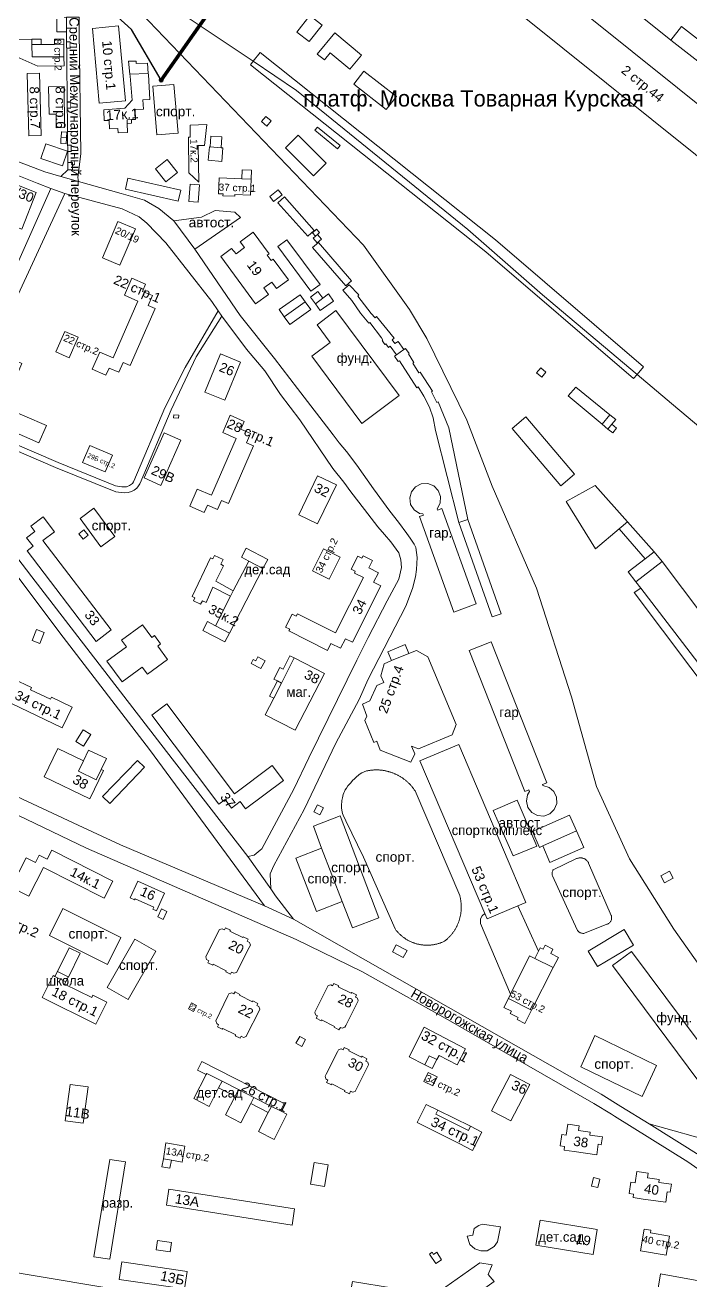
# Model space of a CAD drawing. Header units: metres. Extents: x 9999 to 15101, y 6965 to 11034.
# Drawn here: x 11751 to 12241, y 7899 to 8823 of the extents above; entities that cross this region are included whole.
import ezdxf
from ezdxf.enums import TextEntityAlignment as Align

# ---------------------------------------------------------------- set-up
doc = ezdxf.new("R2010")
doc.units = ezdxf.units.M
doc.header["$MEASUREMENT"] = 0
doc.layers.add('_К_ПК64+28.12-ПК66+16.43_Текст', color=7, linetype='Continuous', lineweight=30, true_color=0x994c00)
for name, color, linetype, lineweight in [('Слой 14', 7, 'Continuous', 0), ('Слой 19', 7, 'Continuous', 0), ('Слой 20', 7, 'Continuous', 0), ('Слой 21', 7, 'Continuous', 0), ('Слой 25', 7, 'Continuous', 0), ('Слой 26', 7, 'Continuous', 0), ('Слой 29', 7, 'Continuous', 0), ('Слой 3', 7, 'Continuous', 0), ('Слой 43', 7, 'Continuous', 0), ('Слой 5', 7, 'Continuous', 0), ('Слой 53', 7, 'Continuous', 0), ('Слой 8', 7, 'Continuous', 0), ('Слой 9', 7, 'Continuous', 0)]:
    doc.layers.add(name, color=color, linetype=linetype, lineweight=lineweight)
doc.styles.add('Style-arial', font='arial.shx')
doc.styles.add('Style-p131', font='p131.shx')
doc.linetypes.add('Крест', pattern='A,0,-2.25,[131,ltypeshp.shx,S=0.5,R=0,X=-0.5,Y=-0.5],0,[131,ltypeshp.shx,S=0.5,R=180,X=0.5,Y=0.5],-2.25', length=4.5)

msp = doc.modelspace()

# ---------------------------------------------------------------- linework, layer by layer
at = {"color": 7, "lineweight": 9}
for points in [[(11850.47, 8783.09), (11901.93, 8856.58), (11873.02, 8888.64), (11848.96, 8894.68), (11805.67, 8901.45), (11804.95, 8909.37)], [(11851.79, 8782.17), (11903.97, 8856.7), (11873.88, 8890.08), (11849.28, 8896.24), (11807.15, 8902.84), (11806.54, 8909.52)]]:
    msp.add_lwpolyline(points, dxfattribs=at)
at = {"color": 30, "lineweight": 50, "true_color": 0xff7f00}
for points in [[(11850.72, 8782.92), (11902.32, 8856.6), (11873.18, 8888.91), (11849.02, 8894.97), (11805.94, 8901.71), (11805.25, 8909.4)], [(11851.54, 8782.35), (11903.59, 8856.68), (11873.72, 8889.81), (11849.22, 8895.95), (11806.87, 8902.58), (11806.24, 8909.49)]]:
    msp.add_lwpolyline(points, dxfattribs=at)
msp.add_circle((11851.13, 8782.63), 1, dxfattribs=at)
at = {"layer": '_К_ПК64+28.12-ПК66+16.43_Текст', "color": 1, "linetype": 'Крест', "lineweight": 30, "true_color": 0xff0000}
msp.add_lwpolyline([(11851.13, 8782.63), (11829.19, 8819.76), (11775.82, 8868.34), (11802.5, 8903.15), (11805.74, 8909.44)], dxfattribs=at)
at = {"layer": '_К_ПК64+28.12-ПК66+16.43_Текст', "color": 30, "lineweight": 9, "true_color": 0xff7f00}
msp.add_lwpolyline([(11851.13, 8782.63), (11829.19, 8819.76), (11775.82, 8868.34), (11802.5, 8903.15), (11805.74, 8909.44)], dxfattribs=at)
at = {"layer": 'Слой 14', "color": 8, "linetype": 'Continuous', "lineweight": 0, "flags": 128}
for points in [[(11860.36, 8679.02), (11880.84, 8681.76), (11890.75, 8686.59), (11905.23, 8685.41), (11909.41, 8681.5), (11875.75, 8658.26), (11860.36, 8679.02)], [(12127.47, 8219.04), (12110.18, 8212.08), (12095.39, 8245.34), (12113.17, 8252.89), (12127.47, 8219.04)]]:
    msp.add_lwpolyline(points, close=True, dxfattribs=at)
at = {"layer": 'Слой 19', "color": 8, "linetype": 'Continuous', "lineweight": 0, "flags": 128}
for points in [[(12286.72, 8075.52), (12228.48, 8158.08), (12195.84, 8209.92), (12171.52, 8263.04), (12152.96, 8328.96), (12127.36, 8408.96), (12094.72, 8483.84), (12076.16, 8532.48), (12046.72, 8592.64), (12033.92, 8613.76), (12000, 8661.12), (11785.6, 8885.12)], [(11840, 8849.28), (11918.68, 8796.52), (11950.72, 8775.04), (12076.8, 8672.64), (12131.84, 8624.64), (12201.34, 8565.94), (12226.56, 8544.64), (12337.28, 8451.84)]]:
    msp.add_lwpolyline(points, dxfattribs=at)
at = {"layer": 'Слой 20', "color": 8, "linetype": 'Continuous', "lineweight": 0, "flags": 128}
msp.add_lwpolyline([(12089.92, 8656.32), (11916.8, 8793.92), (11918.68, 8796.52), (11923.92, 8802.88), (12097.21, 8665.15), (12206.17, 8571.73), (12201.34, 8565.94), (12198.72, 8563.04), (12089.92, 8656.32)], close=True, dxfattribs=at)
at = {"layer": 'Слой 25', "color": 8, "linetype": 'Continuous', "lineweight": 0, "flags": 128}
for points in [[(11782.48, 8722.08), (11781.36, 8818.05), (11781.28, 8828.8), (11790.7, 8828.87), (11790.78, 8818.14), (11791.83, 8728.44), (11789.72, 8710.88), (11790.16, 8708.04), (11777.29, 8711.69), (11782.32, 8716.58), (11785.75, 8716.48), (11785.92, 8721.98), (11782.48, 8722.08)], [(11780.27, 8699.23), (11703.83, 8534.6), (11700.42, 8526.89), (11690.19, 8502.95), (11689.42, 8503.95), (11684.14, 8510.84), (11769.99, 8702.84), (11780.27, 8699.23)]]:
    msp.add_lwpolyline(points, close=True, dxfattribs=at)
for points in [[(11682.24, 8746.83), (11765.56, 8715.02), (11777.29, 8711.69), (11790.16, 8708.04), (11821.54, 8699.12), (11838.78, 8694.16), (11849.24, 8688.22), (11860.36, 8679.02), (11875.75, 8658.26), (11909.27, 8609.55), (11934.55, 8577.78), (11951.51, 8555.86), (11977.62, 8521.7), (11982.14, 8515.91), (11987.37, 8509.44), (11995.14, 8499.26), (12007.44, 8481.87), (12019.31, 8465.61), (12025.63, 8457.48), (12031.85, 8448.99), (12034.4, 8445.74), (12037.22, 8441.21), (12038.62, 8438.69), (12039.08, 8435.09), (12039.54, 8431.51), (12039.17, 8427.07), (12039.08, 8422.64), (12038.25, 8417.19), (12035.94, 8408.59), (12031.15, 8395.62), (12003.48, 8341.96), (11996.84, 8327.11), (11979.62, 8294.94), (11956.44, 8246.06), (11933.97, 8204.91), (11931.28, 8198.69), (11931.71, 8187.8), (11931.71, 8187.8), (11914.89, 8211.42), (11919.55, 8212.55), (11923.93, 8216.08), (11925.14, 8217.21), (11948.66, 8261.04), (11959.83, 8284.08), (11995, 8355.82), (12003.48, 8372.64), (12017.44, 8399.58), (12026.06, 8415.53), (12028.04, 8424.01), (12027.47, 8429.67), (12026.06, 8434.76), (12020.12, 8442.91), (12015.46, 8448.43), (12010.51, 8454.08), (12000.8, 8466.74), (11990.62, 8479.75), (11985.53, 8486.96), (11977.47, 8497), (11953.03, 8532.73), (11938.89, 8551.4), (11927.3, 8568.79), (11913.76, 8584.64), (11895.62, 8608.88), (11893.03, 8612.98), (11888.25, 8619.68), (11854.4, 8662.88), (11840.62, 8677.47), (11834.83, 8682.14), (11822.37, 8687.97), (11780.27, 8699.23), (11769.99, 8702.84), (11759.83, 8706.75), (11734.06, 8717.2)], [(11690.19, 8502.95), (11755.92, 8417.31), (11854.88, 8288.64), (11914.89, 8211.42), (11931.71, 8187.8), (11935.24, 8182.52), (11948.44, 8165.33), (11927.25, 8175.33), (11927.25, 8175.33), (11842.4, 8290.24), (11778.88, 8372.8), (11737.44, 8428)], [(12265.65, 7968.07), (12238.72, 7987.04), (12184.7, 8020.47), (12182.4, 8021.9), (12169.44, 8029.92), (12062.24, 8091.44), (11998.88, 8126.88), (11950.36, 8150.55), (11796, 8217.6), (11625.28, 8299.52)], [(11677.49, 8287.06), (11793.6, 8232.96), (11821.12, 8220.16), (11927.25, 8175.33), (11948.44, 8165.33), (11999.84, 8136.3), (12174.88, 8036.64), (12189.5, 8027.72), (12210.2, 8014.82), (12269.36, 7977.93)], [(12342.56, 7783.2), (12018.56, 7834.88), (12018.56, 7834.88), (11683.49, 7891.53), (11669.76, 7893.85), (11617.28, 7902.72), (11386.24, 7948.16), (11379.7, 7949.35), (11367.92, 7951.49), (11358.08, 7953.28), (11032, 8017.28), (11037.12, 8040.96), (11475.3, 7954.72), (11486.75, 7952.47), (11619.2, 7926.4), (12024.64, 7858.56), (12425.34, 7793.28)]]:
    msp.add_lwpolyline(points, dxfattribs=at)
at = {"layer": 'Слой 26', "color": 8, "linetype": 'Continuous', "lineweight": 0, "flags": 128}
msp.add_lwpolyline([(11706.16, 8531.06), (11775.16, 8501.36), (11817.47, 8484.19), (11822.12, 8483.41), (11823.65, 8483.32), (11825.67, 8483.52), (11827.88, 8484.41), (11829.99, 8485.96), (11830.65, 8487.06), (11830.98, 8487.62), (11853.69, 8541.59), (11868.73, 8571.31), (11893.03, 8612.98), (11895.62, 8608.88), (11876.85, 8578.93), (11858.34, 8540.15), (11835.64, 8486.18), (11835.3, 8485.62), (11834.39, 8484.09), (11833.06, 8482.45), (11831.24, 8480.99), (11829.3, 8479.96), (11826.75, 8479.27), (11823.76, 8479.02), (11823.76, 8479.02), (11817.61, 8479.79), (11773.39, 8497.7), (11704.38, 8527.4)], dxfattribs=at)
msp.add_lwpolyline([(12269.36, 7977.93), (12210.2, 8014.82), (12261.04, 8000.69), (12275.95, 8001), (12300.11, 8007.44), (12317.21, 8020.94), (12332.75, 8036.32), (12382.54, 8083.33), (12390.7, 8114.88), (12411.08, 8142.41), (12442.6, 8187.62), (12449.5, 8182.28), (12427.69, 8152.93), (12398.55, 8113.47), (12390.23, 8077.83), (12337.77, 8030.36), (12323.02, 8015.29), (12304.03, 8001.48), (12287.87, 7995.35), (12274.38, 7988.29), (12269.36, 7977.93)], close=True, dxfattribs=at)
at = {"layer": 'Слой 3', "color": 8, "linetype": 'Continuous', "lineweight": 0, "flags": 128}
msp.add_lwpolyline([(12258.31, 8803.07), (12234, 8822.13), (12226.11, 8812.08), (12123.12, 8894.96), (12128.07, 8901.77), (12129.26, 8903.28), (12141.07, 8918.35), (12142.27, 8919.89), (12148.7, 8928.08), (12153.58, 8924.26), (12157.14, 8921.47), (12159.43, 8919.67), (12176.43, 8906.35), (12191.62, 8894.43), (12193.89, 8897.32), (12216.79, 8879.36), (12214.52, 8876.47), (12250.11, 8848.58)], dxfattribs=at)
for points in [[(12100.05, 8882.05), (12328.68, 8698.78), (12309.95, 8675.41), (12081.32, 8858.68), (12100.05, 8882.05)], [(11774.24, 8828.72), (11777.9, 8828.76), (11781.28, 8828.8), (11781.36, 8818.05), (11774.32, 8818), (11774.24, 8828.72)], [(11800.48, 8820.64), (11819.78, 8822.4), (11824.78, 8767.37), (11805.47, 8765.62), (11800.48, 8820.64)], [(11969.58, 8823.06), (11960.08, 8810.89), (11951.02, 8817.95), (11960.52, 8830.13), (11969.58, 8823.06)], [(12234, 8822.13), (12258.31, 8803.07), (12250.42, 8793.02), (12226.11, 8812.08), (12234, 8822.13)], [(11755.89, 8812.75), (11755.92, 8808.76), (11756.08, 8799.68), (11779.52, 8799.76), (11779.62, 8793.19), (11760.19, 8792.86), (11744.89, 8799.61), (11744.64, 8812.55), (11755.89, 8812.75)], [(11755.92, 8808.76), (11755.89, 8812.75), (11762.66, 8812.79), (11762.69, 8808.8), (11755.92, 8808.76)], [(11772.57, 8808.87), (11772.54, 8812.71), (11779.43, 8812.76), (11779.45, 8808.92), (11772.57, 8808.87)], [(11978.88, 8817.28), (11998.51, 8800.93), (11989.92, 8790.61), (11975.47, 8802.65), (11971.17, 8797.48), (11965.99, 8801.79), (11978.88, 8817.28)], [(11755.92, 8808.76), (11762.69, 8808.8), (11772.57, 8808.87), (11779.45, 8808.92), (11779.52, 8799.76), (11756.08, 8799.68), (11755.92, 8808.76)], [(11828, 8787.04), (11827.04, 8796.48), (11832.64, 8796.64), (11832.64, 8794.88), (11840.96, 8795.04), (11841.6, 8787.52), (11828, 8787.04)], [(11752.48, 8787.44), (11761.42, 8787.69), (11762.71, 8741.77), (11753.76, 8741.52), (11752.48, 8787.44)], [(11829.72, 8767.86), (11828.14, 8785.53), (11828, 8787.04), (11841.6, 8787.52), (11841.65, 8786.78), (11842.81, 8768.39), (11837.67, 8768.18), (11837.95, 8761.22), (11831.98, 8760.99), (11832.27, 8753.68), (11829.15, 8753.55), (11825.97, 8753.43), (11826.08, 8750.75), (11826.34, 8744.17), (11819.33, 8743.89), (11819.2, 8747.07), (11813, 8746.82), (11812.76, 8752.9), (11809.22, 8752.76), (11808.92, 8760.06), (11808.92, 8760.77), (11824.44, 8761.98), (11829.72, 8767.86)], [(12000.24, 8789.2), (12024.19, 8770.52), (12016.79, 8761.04), (11992.84, 8779.72), (12000.24, 8789.2)], [(11779.61, 8777.8), (11780, 8747.68), (11773.87, 8747.6), (11773.74, 8757.66), (11768.52, 8757.59), (11768.26, 8777.65), (11779.61, 8777.8)], [(11826.08, 8750.75), (11825.97, 8753.43), (11829.15, 8753.55), (11829.28, 8750.88), (11826.08, 8750.75)], [(11884.64, 8749.92), (11883.04, 8734.4), (11878.36, 8734.61), (11878.88, 8707.52), (11871.52, 8714.4), (11871.2, 8740.64), (11872.42, 8740.64), (11872.32, 8749.44), (11884.64, 8749.92)], [(11928.09, 8755.86), (11931.95, 8752.54), (11928.75, 8748.83), (11924.9, 8752.14), (11928.09, 8755.86)], [(11966.14, 8748.09), (11982.88, 8734.47), (11980.91, 8732.04), (11964.17, 8745.67), (11966.14, 8748.09)], [(11781.42, 8740.46), (11781.38, 8739.62), (11781.18, 8735.84), (11777.15, 8736.05), (11777.34, 8739.75), (11777.39, 8740.67), (11781.42, 8740.46)], [(11777.39, 8740.67), (11777.68, 8744.32), (11778, 8744.48), (11781.68, 8744.32), (11781.42, 8740.46), (11777.39, 8740.67)], [(11887.11, 8733.56), (11887.68, 8741.44), (11895.84, 8740.84), (11895.26, 8732.89), (11887.11, 8733.56)], [(11963.12, 8712.23), (11942.67, 8732.69), (11952.02, 8742.04), (11972.47, 8721.57), (11963.12, 8712.23)], [(11766.16, 8735.84), (11782.06, 8730.42), (11778.34, 8719.51), (11762.44, 8724.93), (11766.16, 8735.84)], [(11886.56, 8733.6), (11887.11, 8733.56), (11895.26, 8732.89), (11896.5, 8732.78), (11895.68, 8722.79), (11885.74, 8723.6), (11886.56, 8733.6)], [(11782.48, 8722.08), (11785.92, 8721.98), (11785.75, 8716.48), (11782.32, 8716.58), (11782.48, 8722.08)], [(11854.5, 8707.74), (11846.97, 8717.26), (11855.6, 8724.09), (11863.13, 8714.57), (11854.5, 8707.74)], [(11826.56, 8710.4), (11865.45, 8701.52), (11863.64, 8693.58), (11824.75, 8702.46), (11826.56, 8710.4)], [(11910.48, 8710.08), (11917.35, 8709.82), (11916.91, 8698.07), (11905.36, 8698.5), (11905.31, 8697.25), (11896.58, 8697.57), (11896.62, 8698.83), (11893.24, 8698.96), (11893.68, 8710.7), (11910.48, 8710.08)], [(11910.48, 8710.08), (11910.72, 8716.64), (11917.6, 8716.39), (11917.35, 8709.82), (11910.48, 8710.08)], [(11759.13, 8699.82), (11748.45, 8672.84), (11735.41, 8678), (11746.08, 8704.98), (11759.13, 8699.82)], [(11872.48, 8706.08), (11879.34, 8705.5), (11878.27, 8692.81), (11871.41, 8693.39), (11872.48, 8706.08)], [(11931.04, 8697), (11937.29, 8701.85), (11940.09, 8698.24), (11933.83, 8693.39), (11931.04, 8697)], [(11963.74, 8672.03), (11958.97, 8667.78), (11937.03, 8692.37), (11941.79, 8696.62), (11963.74, 8672.03)], [(11807.91, 8651.91), (11819.3, 8678.59), (11832.14, 8673.11), (11820.75, 8646.43), (11807.91, 8651.91)], [(11920.6, 8617.94), (11894.87, 8652.95), (11902.84, 8658.61), (11906.19, 8654.74), (11912.41, 8659.5), (11909.3, 8663.56), (11918.8, 8670.84), (11930.55, 8654.86), (11929.17, 8653.85), (11932.07, 8649.9), (11933.45, 8650.91), (11944.67, 8635.64), (11936.01, 8629.26), (11932.53, 8634), (11926.66, 8629.69), (11930.14, 8624.95), (11920.6, 8617.94)], [(11943.68, 8665.12), (11968.04, 8632.34), (11961.33, 8627.35), (11936.96, 8660.12), (11943.68, 8665.12)], [(11965.43, 8672.87), (11967.59, 8670.39), (11966.05, 8669.04), (11964.69, 8667.86), (11962.46, 8670.27), (11965.43, 8672.87)], [(11962.85, 8666.25), (11964.69, 8667.86), (11966.05, 8669.04), (11969.04, 8665.61), (11965.84, 8662.82), (11962.85, 8666.25)], [(11991.22, 8634.98), (11986.88, 8631.24), (11962.57, 8659.46), (11966.91, 8663.2), (11991.22, 8634.98)], [(11815.72, 8578.22), (11833.9, 8620.04), (11824, 8624.34), (11829.5, 8637), (11839.63, 8632.59), (11837.3, 8627.21), (11844.59, 8624.04), (11841.49, 8616.91), (11846.62, 8614.68), (11828.31, 8572.57), (11823.06, 8574.85), (11819.94, 8567.68), (11812.76, 8570.81), (11810.44, 8565.47), (11800.31, 8569.87), (11805.81, 8582.53), (11815.72, 8578.22)], [(11970.02, 8622.2), (11964.59, 8618.07), (11960.89, 8622.93), (11966.32, 8627.06), (11970.02, 8622.2)], [(11989.52, 8632.07), (11996.45, 8624.6), (11995.81, 8623.79), (12005.75, 8610.95), (12008.6, 8607.84), (12009.59, 8608.7), (12022.51, 8592.78), (12021, 8591.65), (12023.15, 8588.75), (12025.46, 8590.41), (12029.78, 8584.32), (12024.31, 8580.5), (12019.66, 8586.97), (12018.32, 8585.84), (12016.4, 8588.49), (12015.81, 8588.09), (12013.7, 8590.95), (12014.34, 8591.38), (12013.16, 8592.94), (12004.6, 8604.32), (12003.97, 8603.8), (11997.74, 8611.16), (11991.4, 8620.57), (11984.9, 8628.04), (11989.52, 8632.07)], [(11941.69, 8608.59), (11937.97, 8613.78), (11953.31, 8624.76), (11957.03, 8619.57), (11941.69, 8608.59)], [(11961.18, 8613.77), (11945.83, 8602.79), (11941.69, 8608.59), (11957.03, 8619.57), (11961.18, 8613.77)], [(11974.18, 8625.28), (11977.85, 8620.09), (11968.11, 8613.13), (11964.59, 8618.07), (11970.02, 8622.2), (11974.18, 8625.28)], [(11961.93, 8579.46), (11975.58, 8589.63), (11965.84, 8602.7), (11979.75, 8613.06), (12026.28, 8550.63), (11998.73, 8530.09), (11961.93, 8579.46)], [(11780.15, 8597.79), (11790.07, 8593.45), (11783.47, 8578.38), (11773.55, 8582.73), (11780.15, 8597.79)], [(11894.83, 8581.15), (11909.45, 8575.16), (11897.95, 8547.1), (11883.33, 8553.09), (11894.83, 8581.15)], [(12025.58, 8575.66), (12022.84, 8579.47), (12024.31, 8580.5), (12029.78, 8584.32), (12030.95, 8585.11), (12033.51, 8581.42), (12033.18, 8581.19), (12037.05, 8574.98), (12036.27, 8574.51), (12040.77, 8567.22), (12041.69, 8567.84), (12050.72, 8553.76), (12049.96, 8553.33), (12053.85, 8545.35), (12054.83, 8545.92), (12062.87, 8526.85), (12076.83, 8459.46), (12070.21, 8457.11), (12053.04, 8524.91), (12051.37, 8534.26), (12048.53, 8541.95), (12044.39, 8550.22), (12040.25, 8556.99), (12039.18, 8556.3), (12026.38, 8576.2), (12025.58, 8575.66)], [(11727.55, 8545.14), (11721.95, 8547.58), (11735.93, 8579.72), (11748.59, 8574.22), (11734.71, 8542.31), (11766.62, 8528.43), (11761.12, 8515.77), (11729.1, 8529.7), (11731.42, 8535.04), (11724.47, 8538.06), (11727.55, 8545.14)], [(12131.27, 8564.08), (12127.44, 8567.18), (12130.42, 8570.87), (12134.26, 8567.78), (12131.27, 8564.08)], [(12181.4, 8536.44), (12175.62, 8529.5), (12150.65, 8550.32), (12156.28, 8556.69), (12181.4, 8536.44)], [(11860.4, 8536.34), (11864.07, 8536.06), (11863.9, 8533.86), (11860.24, 8534.14), (11860.4, 8536.34)], [(11888.11, 8477.25), (11906.29, 8519.07), (11896.39, 8523.37), (11901.89, 8536.03), (11912.09, 8531.59), (11909.59, 8525.83), (11916.87, 8522.66), (11913.9, 8515.83), (11918.97, 8513.62), (11900.55, 8471.24), (11895.39, 8473.48), (11892.47, 8466.78), (11885.21, 8469.93), (11882.84, 8464.49), (11872.11, 8469.16), (11877.61, 8481.81), (11888.11, 8477.25)], [(12119.54, 8535), (12155.41, 8492.74), (12145.27, 8484.13), (12109.4, 8526.4), (12119.54, 8535)], [(12182.74, 8529.4), (12179.87, 8525.96), (12175.62, 8529.5), (12181.4, 8536.44), (12185.65, 8532.9), (12182.74, 8529.4)], [(12182.74, 8529.4), (12186.26, 8526.48), (12183.39, 8523.03), (12179.87, 8525.96), (12182.74, 8529.4)], [(11865.58, 8517.76), (11850.82, 8484.53), (11838.53, 8489.98), (11853.3, 8523.22), (11865.58, 8517.76)], [(11798.57, 8513.89), (11815.19, 8506.81), (11809.88, 8494.34), (11793.25, 8501.42), (11798.57, 8513.89)], [(11980.1, 8484.89), (11966.22, 8456.13), (11952.33, 8462.83), (11966.22, 8491.59), (11980.1, 8484.89)], [(12066.6, 8391.36), (12041.22, 8461.5), (12044.08, 8462.55), (12043.74, 8463.55), (12041.21, 8463.91), (12037.25, 8466.53), (12034.69, 8470.52), (12033.99, 8475.22), (12035.25, 8479.79), (12038.27, 8483.45), (12042.51, 8485.57), (12047.25, 8485.79), (12051.67, 8484.05), (12055, 8480.67), (12056.66, 8476.23), (12056.38, 8471.49), (12054.19, 8467.28), (12054.51, 8466.33), (12057.58, 8467.42), (12082.96, 8397.28), (12066.6, 8391.36)], [(12170.48, 8484.46), (12194.31, 8457.79), (12188.24, 8452.55), (12170.8, 8437.71), (12149.17, 8472.54), (12170.48, 8484.46)], [(11803.33, 8369.73), (11752.36, 8436.27), (11756.84, 8439.71), (11752.01, 8446.01), (11757.97, 8450.58), (11755.03, 8454.42), (11764.11, 8461.38), (11772.51, 8450.42), (11763.93, 8443.85), (11814.29, 8378.13), (11803.33, 8369.73)], [(11794.19, 8451.78), (11797.26, 8447.92), (11793.65, 8445.05), (11790.58, 8448.92), (11794.19, 8451.78)], [(12070.21, 8457.11), (12076.83, 8459.46), (12101.42, 8390.06), (12094.8, 8387.72), (12070.21, 8457.11)], [(12188.24, 8452.55), (12194.31, 8457.79), (12213.9, 8435.59), (12207.31, 8430.57), (12188.24, 8452.55)], [(11915.59, 8428.85), (11910.28, 8431.59), (11913.71, 8438.24), (11929.46, 8430.09), (11926.02, 8423.45), (11915.59, 8428.85)], [(11962.43, 8421.68), (11970.51, 8437.85), (11982.73, 8431.75), (11974.65, 8415.58), (11962.43, 8421.68)], [(12200.4, 8413.64), (12194.74, 8421), (12207.31, 8430.57), (12213.9, 8435.59), (12219.7, 8428.46), (12200.4, 8413.64)], [(11891.31, 8414.12), (11904.11, 8406.86), (11902.12, 8403.09), (11889.17, 8409.71), (11884.19, 8398.46), (11881.56, 8399.67), (11880.14, 8397.04), (11874.94, 8399.6), (11875.87, 8401.74), (11873.87, 8402.73), (11887.39, 8431.21), (11889.17, 8430.35), (11890.38, 8432.99), (11896.64, 8430), (11895.08, 8426.44), (11896.86, 8425.37), (11891.31, 8414.12)], [(11915.59, 8428.85), (11926.02, 8423.45), (11901.44, 8375.91), (11891, 8381.3), (11902.12, 8403.09), (11904.11, 8406.86), (11915.59, 8428.85)], [(11990.99, 8422.89), (11995.72, 8432.32), (11998.76, 8430.86), (11999.67, 8432.75), (12006.59, 8429.25), (12003.93, 8423.83), (12010.98, 8420.28), (12007.45, 8413.31), (12012.73, 8410.67), (11991.96, 8369.21), (11986.64, 8371.74), (11983.03, 8364.87), (11975.98, 8368.31), (11973.38, 8363.08), (11945.02, 8377.41), (11945.68, 8378.7), (11942.61, 8380.19), (11947.41, 8389.69), (11950.42, 8388.19), (11951.36, 8390.07), (11979.46, 8375.95), (11999.89, 8416.67), (11993.27, 8420.04), (11993.93, 8421.34), (11990.99, 8422.89)], [(12200.4, 8413.64), (12219.7, 8428.46), (12293.18, 8331.15), (12274.28, 8317.43), (12203.99, 8408.96), (12200.4, 8413.64)], [(11759.35, 8378.48), (11764.93, 8376.34), (11761.8, 8368.15), (11756.22, 8370.28), (11759.35, 8378.48)], [(11822, 8370.73), (11837.31, 8381.97), (11844.24, 8372.53), (11846.21, 8373.98), (11850.7, 8367.86), (11848.53, 8366.27), (11855.73, 8356.46), (11840.94, 8345.61), (11837.15, 8350.77), (11822.34, 8339.89), (11811.18, 8355.1), (11825.66, 8365.73), (11822, 8370.73)], [(11891, 8381.3), (11901.44, 8375.91), (11898.03, 8369.3), (11881.7, 8377.74), (11885.11, 8384.34), (11891, 8381.3)], [(12118.66, 8259.26), (12077.85, 8363.13), (12094.04, 8369.49), (12134.85, 8265.62), (12131.73, 8264.44), (12132.05, 8263.67), (12136.54, 8262.34), (12140.09, 8259.3), (12142.1, 8255.08), (12142.23, 8250.41), (12140.44, 8246.09), (12137.04, 8242.87), (12132.64, 8241.31), (12127.98, 8241.68), (12123.87, 8243.91), (12121.02, 8247.62), (12119.93, 8252.16), (12120.78, 8256.76), (12122.26, 8259.3), (12121.72, 8260.54), (12118.66, 8259.26)], [(11949.05, 8357.57), (11939.62, 8339.08), (11936.58, 8340.64), (11933.98, 8341.96), (11938.41, 8350.63), (11940.79, 8349.42), (11945.81, 8359.22), (11949.05, 8357.57)], [(12038.98, 8363.11), (12047.43, 8358.42), (12068.09, 8308.63), (12065.27, 8301.12), (12040.48, 8290.78), (12035.22, 8292.66), (12037.67, 8287.03), (12034.85, 8280.83), (12012.31, 8289.85), (12009.87, 8296.42), (12007.62, 8295.48), (12000.86, 8311.45), (12002.36, 8314.64), (11999.17, 8323.66), (12004.61, 8325.92), (12009.87, 8337.37), (12014.94, 8339.63), (12012.69, 8344.33), (12015.13, 8353.34), (12020.65, 8355.57), (12033.31, 8360.84), (12038.98, 8363.11)], [(12020.65, 8355.57), (12017.94, 8362.07), (12030.6, 8367.35), (12033.31, 8360.84), (12020.65, 8355.57)], [(11924.47, 8349.69), (11917.2, 8353.52), (11918.77, 8356.5), (11920.75, 8355.46), (11922.26, 8358.33), (11927.55, 8355.53), (11924.47, 8349.69)], [(11949.05, 8357.57), (11971.17, 8346.25), (11949.78, 8304.43), (11927.68, 8315.73), (11933.89, 8327.88), (11939.62, 8339.08), (11949.05, 8357.57)], [(11778.31, 8306.16), (11734.76, 8326.97), (11742.07, 8342.27), (11755.61, 8335.81), (11754.85, 8334.21), (11769.59, 8327.17), (11770.35, 8328.76), (11785.62, 8321.47), (11778.31, 8306.16)], [(11939.62, 8339.08), (11933.89, 8327.88), (11930.85, 8329.44), (11936.58, 8340.64), (11939.62, 8339.08)], [(11893.61, 8249.92), (11844.24, 8315.44), (11855.26, 8323.75), (11905.09, 8257.62), (11932.88, 8278.56), (11941.18, 8267.54), (11913.23, 8246.47), (11909.14, 8251.9), (11902.85, 8247.16), (11898.18, 8253.36), (11893.61, 8249.92)], [(11793.63, 8304.76), (11799.24, 8301.31), (11793.94, 8292.71), (11788.34, 8296.17), (11793.63, 8304.76)], [(11793.84, 8281.96), (11790.13, 8274.19), (11803.31, 8267.9), (11807, 8275.63), (11808.63, 8274.85), (11798.58, 8253.96), (11765.07, 8270.07), (11775.12, 8290.96), (11793.84, 8281.96)], [(11797.6, 8289.84), (11810.78, 8283.55), (11807, 8275.63), (11803.31, 8267.9), (11790.13, 8274.19), (11793.84, 8281.96), (11797.6, 8289.84)], [(12113.63, 8175.27), (12090.89, 8165.62), (12089.22, 8169.55), (12041.55, 8281.9), (12070.1, 8294.02), (12119.45, 8177.74), (12113.63, 8175.27)], [(11833.68, 8282.24), (11838.9, 8277.21), (11813.17, 8250.52), (11807.95, 8255.55), (11833.68, 8282.24)], [(11966.07, 8249.51), (11970.46, 8247.26), (11967.82, 8242.12), (11963.44, 8244.36), (11966.07, 8249.51)], [(12151.68, 8241.92), (12156.84, 8230.29), (12131.97, 8219.25), (12129.65, 8218.22), (12124.48, 8229.84), (12151.68, 8241.92)], [(12131.97, 8219.25), (12156.84, 8230.29), (12162.27, 8218.03), (12137.23, 8207.15), (12131.97, 8219.25)], [(11740.79, 8188.85), (11751.77, 8210.59), (11758.54, 8207.17), (11761.2, 8212.44), (11767.08, 8209.47), (11770.51, 8216.26), (11815.57, 8193.5), (11809.13, 8180.77), (11764.4, 8203.36), (11753.76, 8182.3), (11740.79, 8188.85)], [(11833.92, 8193.44), (11853.56, 8184.55), (11847.65, 8171.51), (11844.94, 8172.74), (11845.65, 8174.29), (11831.94, 8180.5), (11831.56, 8179.65), (11828.33, 8181.11), (11833.92, 8193.44)], [(12218.84, 8197.28), (12225.22, 8200.73), (12227.94, 8195.7), (12221.56, 8192.25), (12218.84, 8197.28)], [(12128.72, 8141.82), (12126.05, 8136.62), (12122.24, 8138.56), (12108.21, 8110.27), (12086.04, 8162.14), (12086.13, 8165.75), (12087.33, 8167.93), (12089.22, 8169.55), (12090.89, 8165.62), (12113.63, 8175.27), (12128.72, 8141.82)], [(11855.35, 8171.16), (11852.62, 8165.28), (11848.59, 8167.15), (11851.32, 8173.03), (11855.35, 8171.16)], [(11898.39, 8159.08), (11902, 8157.27), (11901.65, 8156.59), (11911.19, 8151.83), (11911.53, 8152.51), (11915.16, 8150.68), (11914.4, 8149.17), (11916.11, 8148.35), (11916.76, 8146.31), (11915.93, 8144.65), (11906.62, 8126.27), (11904.58, 8125.65), (11902.93, 8126.47), (11902.16, 8124.96), (11898.6, 8126.77), (11898.93, 8127.43), (11889.34, 8132.31), (11889, 8131.63), (11885.46, 8133.37), (11886.21, 8134.89), (11884.54, 8135.68), (11883.86, 8137.71), (11884.71, 8139.36), (11893.96, 8157.73), (11895.98, 8158.44), (11897.63, 8157.57), (11898.39, 8159.08)], [(12165.47, 8141.98), (12191.87, 8157.82), (12198.72, 8146.4), (12172.32, 8130.56), (12165.47, 8141.98)], [(11782.62, 8122.99), (11774.69, 8126.94), (11783.4, 8144.39), (11791.58, 8140.32), (11782.87, 8122.86), (11782.62, 8122.99)], [(12024.11, 8146.53), (12032.22, 8142.35), (12029.29, 8137.17), (12021.3, 8141.29), (12024.11, 8146.53)], [(12123.65, 8098.58), (12106.63, 8107.09), (12108.21, 8110.27), (12122.24, 8138.56), (12126.05, 8136.62), (12139.51, 8129.76), (12123.65, 8098.58)], [(12143.41, 8137.34), (12139.51, 8129.76), (12126.05, 8136.62), (12128.72, 8141.82), (12130.06, 8144.43), (12132.19, 8143.34), (12133.76, 8146.4), (12139.45, 8143.48), (12137.78, 8140.23), (12143.41, 8137.34)], [(12246.74, 8046.11), (12183.25, 8131.37), (12197.2, 8141.76), (12260.7, 8056.5), (12258.1, 8054.55), (12258.64, 8053.85), (12263.03, 8053.66), (12267.29, 8051.39), (12270.25, 8047.58), (12271.4, 8042.91), (12270.56, 8038.16), (12267.86, 8034.17), (12263.77, 8031.62), (12258.99, 8030.96), (12254.36, 8032.3), (12250.67, 8035.4), (12248.57, 8039.73), (12248.41, 8044.55), (12249.68, 8047.35), (12249.21, 8047.97), (12246.74, 8046.11)], [(11802.94, 8088.16), (11763.59, 8107.77), (11771.68, 8123.99), (11772.92, 8123.38), (11780.84, 8119.43), (11779.99, 8117.72), (11800.01, 8107.75), (11800.85, 8109.45), (11811.03, 8104.38), (11802.94, 8088.16)], [(11782.62, 8122.99), (11780.84, 8119.43), (11772.92, 8123.38), (11774.69, 8126.94), (11782.62, 8122.99)], [(11905.42, 8111.93), (11909, 8110.13), (11908.67, 8109.46), (11918.24, 8104.66), (11918.57, 8105.32), (11922.15, 8103.52), (11921.38, 8102), (11923.04, 8101.2), (11923.68, 8099.17), (11922.85, 8097.56), (11914.44, 8080.8), (11913.64, 8079.18), (11911.58, 8078.51), (11909.97, 8079.35), (11909.21, 8077.83), (11905.61, 8079.65), (11905.94, 8080.31), (11896.36, 8085.1), (11896.03, 8084.44), (11892.45, 8086.23), (11893.21, 8087.75), (11891.99, 8088.63), (11891.38, 8090.75), (11900.18, 8108.93), (11900.99, 8110.57), (11903.03, 8111.24), (11904.65, 8110.41), (11905.42, 8111.93)], [(11978.19, 8118.2), (11981.79, 8116.39), (11981.46, 8115.74), (11990.97, 8110.93), (11991.31, 8111.6), (11994.92, 8109.78), (11994.04, 8108.04), (11995.46, 8107.31), (11996.14, 8105.39), (11995.4, 8103.97), (11987.05, 8087.33), (11986.3, 8085.95), (11984.41, 8085.17), (11982.96, 8085.83), (11981.95, 8084.08), (11978.36, 8085.88), (11978.69, 8086.53), (11969.2, 8091.32), (11968.86, 8090.66), (11965.24, 8092.52), (11966.13, 8094.33), (11964.72, 8095.01), (11964.08, 8096.98), (11973.18, 8115.08), (11973.93, 8116.52), (11975.89, 8117.14), (11977.29, 8116.49), (11978.19, 8118.2)], [(11871.1, 8099.53), (11873.37, 8103.85), (11877.08, 8101.9), (11874.8, 8097.58), (11871.1, 8099.53)], [(12106.63, 8107.09), (12123.65, 8098.58), (12118.8, 8088.79), (12113.03, 8091.65), (12113.74, 8093.07), (12107.91, 8095.96), (12108.84, 8097.84), (12103.38, 8100.55), (12106.63, 8107.09)], [(12033.5, 8064.09), (12044.61, 8085.93), (12075.18, 8070.11), (12068.92, 8058.33), (12055.57, 8065.24), (12053.9, 8062.21), (12048.39, 8064.85), (12045.14, 8058.33), (12033.5, 8064.09)], [(11950.22, 8074.25), (11953.02, 8079.1), (11957.37, 8076.92), (11954.57, 8071.76), (11950.22, 8074.25)], [(11972.43, 8051.3), (11980.81, 8067.96), (11981.53, 8069.38), (11983.51, 8070.01), (11984.96, 8069.33), (11985.78, 8071.15), (11989.42, 8069.36), (11989.1, 8068.7), (11998.64, 8063.89), (11998.96, 8064.54), (12002.51, 8062.77), (12001.68, 8060.95), (12003.09, 8060.19), (12003.67, 8058.27), (12002.97, 8056.83), (11994.62, 8040.19), (11993.9, 8038.76), (11991.9, 8038.11), (11990.46, 8038.81), (11989.58, 8037.01), (11985.98, 8038.78), (11986.3, 8039.43), (11976.78, 8044.22), (11976.44, 8043.55), (11972.83, 8045.38), (11973.79, 8047.13), (11972.38, 8047.89), (11971.69, 8049.88), (11972.43, 8051.3)], [(12045.14, 8058.33), (12048.39, 8064.85), (12053.9, 8062.21), (12050.59, 8055.62), (12045.14, 8058.33)], [(11884.68, 8051.99), (11884.23, 8051.12), (11877.8, 8054.4), (11881.03, 8060.72), (11941.62, 8029.8), (11938.84, 8024.34), (11932.21, 8027.73), (11919.35, 8034.29), (11907.96, 8040.1), (11895.86, 8046.28), (11884.68, 8051.99)], [(11895.86, 8046.28), (11893.36, 8041.37), (11886.38, 8027.7), (11875.19, 8033.41), (11884.23, 8051.12), (11884.68, 8051.99), (11895.86, 8046.28)], [(11895.86, 8046.28), (11907.96, 8040.1), (11905.45, 8035.2), (11893.36, 8041.37), (11895.86, 8046.28)], [(12047.59, 8052.57), (12054.12, 8049.45), (12050.99, 8042.9), (12044.46, 8046.02), (12047.59, 8052.57)], [(12094.24, 8024.39), (12108.17, 8051.22), (12122.44, 8043.82), (12108.51, 8016.99), (12094.24, 8024.39)], [(11793.68, 8015.31), (11780.44, 8017.09), (11784.02, 8043.77), (11797.25, 8042), (11793.68, 8015.31)], [(11919.35, 8034.29), (11917.08, 8029.86), (11909.8, 8015.58), (11898.41, 8021.39), (11905.45, 8035.2), (11907.96, 8040.1), (11919.35, 8034.29)], [(11932.21, 8027.73), (11929.94, 8023.29), (11917.08, 8029.86), (11919.35, 8034.29), (11932.21, 8027.73)], [(11938.84, 8024.34), (11943.59, 8021.92), (11934.17, 8003.46), (11922.78, 8009.27), (11929.94, 8023.29), (11932.21, 8027.73), (11938.84, 8024.34)], [(12039.42, 8015.83), (12046.04, 8029.21), (12054.59, 8024.98), (12053.13, 8022.02), (12077.23, 8010.1), (12078.69, 8013.06), (12087.2, 8008.85), (12080.31, 7995.19), (12070.44, 8000.48), (12039.42, 8015.83)], [(12054.59, 8024.98), (12078.69, 8013.06), (12077.23, 8010.1), (12053.13, 8022.02), (12054.59, 8024.98)], [(12155.06, 7994.44), (12147.64, 7995.5), (12148.02, 7998.16), (12144.72, 7998.63), (12145.91, 8006.93), (12149.2, 8006.46), (12150.37, 8014.64), (12158.67, 8013.45), (12158.18, 8010.04), (12166.8, 8008.81), (12166.5, 8006.65), (12175.81, 8005.32), (12174.99, 7999.55), (12172.76, 7999.87), (12171.64, 7992.07), (12155.06, 7994.44)], [(11854.56, 8000.8), (11868.46, 7998.42), (11866.47, 7986.8), (11858.57, 7988.16), (11852.68, 7989.16), (11854.56, 8000.8)], [(11801.62, 7917.13), (11813.21, 7988.71), (11824.81, 7986.83), (11813.21, 7915.25), (11801.62, 7917.13)], [(11858.57, 7988.16), (11857.53, 7982.22), (11851.65, 7983.25), (11852.68, 7989.16), (11858.57, 7988.16)], [(11963.68, 7986.47), (11973.94, 7984.71), (11971.21, 7968.79), (11960.95, 7970.54), (11963.68, 7986.47)], [(12169.16, 7975.34), (12173.92, 7974.3), (12172.54, 7967.98), (12167.78, 7969.02), (12169.16, 7975.34)], [(12205.83, 7959.55), (12198.42, 7960.61), (12198.8, 7963.27), (12195.5, 7963.74), (12196.69, 7972.04), (12199.98, 7971.57), (12201.15, 7979.75), (12209.44, 7978.56), (12208.96, 7975.15), (12217.58, 7973.91), (12217.27, 7971.76), (12226.59, 7970.43), (12225.76, 7964.66), (12223.54, 7964.98), (12222.42, 7957.18), (12205.83, 7959.55)], [(11949.28, 7952.28), (11947.39, 7940.35), (11854.88, 7954.99), (11856.77, 7966.92), (11949.28, 7952.28)], [(12129.91, 7944.06), (12171.97, 7937.26), (12169, 7918.9), (12126.94, 7925.7), (12129.91, 7944.06)], [(12087.44, 7941.17), (12100.76, 7939.01), (12098.53, 7928.06), (12096.23, 7924.6), (12091.05, 7921.58), (12086.36, 7921.36), (12082.05, 7922.94), (12078.23, 7926.18), (12076.28, 7932.31), (12080.53, 7932.88), (12081.47, 7937.93), (12084.85, 7940.23), (12087.44, 7941.17)], [(12203.84, 7921.52), (12206.65, 7937.48), (12211.55, 7936.62), (12211.19, 7934.61), (12225.13, 7932.16), (12222.68, 7918.21), (12203.84, 7921.52)], [(11857.79, 7920.77), (11847.39, 7922.21), (11848.32, 7928.96), (11858.72, 7927.52), (11857.79, 7920.77)], [(12048.64, 7919.11), (12050.63, 7920.39), (12051.6, 7918.9), (12053.94, 7920.42), (12057.52, 7914.88), (12053.19, 7912.08), (12048.64, 7919.11)], [(11868.26, 7893.48), (11820.16, 7900.51), (11822.03, 7913.31), (11870.14, 7906.28), (11868.26, 7893.48)], [(11988.77, 7882.14), (11991.83, 7899.03), (12052.2, 7889.05), (12085.71, 7912.6), (12094.79, 7911.12), (12091.79, 7904.17), (12096.22, 7898.9), (12057.26, 7871.09), (11988.77, 7882.14)]]:
    msp.add_lwpolyline(points, close=True, dxfattribs=at)
at = {"layer": 'Слой 43', "color": 8, "linetype": 'Continuous', "lineweight": 0, "flags": 128}
msp.add_lwpolyline([(12287.97, 7852.13), (12212.18, 7865.37), (12218.68, 7904.49), (12246.87, 7899.49), (12255.05, 7898.11), (12284.88, 7894.38), (12285.24, 7891.79), (12286.37, 7889.43), (12288.18, 7887.54), (12290.49, 7886.31), (12293.06, 7885.85), (12295.65, 7886.2), (12298.01, 7887.34), (12299.9, 7889.15), (12301.13, 7891.45), (12301.27, 7892.19), (12306.39, 7891.14), (12307.9, 7899.79), (12314.5, 7898.81), (12319.79, 7895.14), (12321.29, 7890.54), (12318.07, 7873.75), (12288.52, 7852.48), (12287.97, 7852.13)], close=True, dxfattribs=at)
at = {"layer": 'Слой 5', "color": 8, "linetype": 'Continuous', "lineweight": 0, "flags": 128}
for points in [[(11847.92, 8742.36), (11844.88, 8778.05), (11860.43, 8779.37), (11863.47, 8743.68), (11847.92, 8742.36)], [(11791.36, 8460.17), (11801.57, 8467.7), (11816.95, 8446.84), (11806.73, 8439.31), (11791.36, 8460.17)], [(11987.01, 8237.81), (11984.96, 8241.92), (11984.48, 8243.2), (11984.16, 8245.6), (11983.84, 8247.36), (11983.84, 8248.8), (11983.84, 8250.08), (11984, 8251.52), (11984.16, 8252.64), (11984.48, 8254.72), (11984.8, 8256), (11984.96, 8257.12), (11985.44, 8258.24), (11985.92, 8259.36), (11986.56, 8260.64), (11987.36, 8261.76), (11988.48, 8263.52), (11990.56, 8265.76), (11992, 8267.36), (11993.28, 8268.64), (11994.24, 8269.6), (11996.8, 8271.84), (11998.88, 8273.12), (12000.48, 8273.76), (12002.12, 8274.45), (12002.61, 8274.55), (12003.09, 8274.64), (12003.58, 8274.73), (12004.07, 8274.81), (12004.56, 8274.88), (12005.05, 8274.95), (12005.54, 8275.01), (12006.03, 8275.06), (12006.52, 8275.1), (12007.02, 8275.14), (12007.51, 8275.17), (12008, 8275.19), (12008.5, 8275.2), (12008.99, 8275.21), (12009.49, 8275.21), (12009.98, 8275.21), (12010.48, 8275.2), (12010.97, 8275.17), (12011.47, 8275.15), (12011.96, 8275.11), (12012.45, 8275.07), (12012.94, 8275.02), (12013.44, 8274.97), (12013.93, 8274.91), (12014.42, 8274.84), (12014.91, 8274.76), (12015.39, 8274.67), (12015.88, 8274.58), (12016.36, 8274.49), (12016.85, 8274.38), (12017.33, 8274.27), (12017.81, 8274.15), (12018.29, 8274.02), (12018.76, 8273.89), (12019.24, 8273.75), (12019.71, 8273.6), (12020.18, 8273.45), (12020.65, 8273.29), (12021.12, 8273.12), (12021.58, 8272.95), (12022.04, 8272.77), (12022.5, 8272.59), (12022.95, 8272.39), (12023.41, 8272.19), (12023.85, 8271.99), (12024.3, 8271.77), (12024.75, 8271.55), (12025.18, 8271.33), (12025.62, 8271.1), (12026.06, 8270.86), (12026.49, 8270.61), (12026.91, 8270.36), (12027.33, 8270.11), (12027.75, 8269.84), (12028.17, 8269.57), (12028.58, 8269.3), (12028.99, 8269.02), (12029.39, 8268.73), (12029.79, 8268.44), (12030.19, 8268.14), (12030.58, 8267.84), (12030.96, 8267.53), (12031.34, 8267.21), (12031.72, 8266.89), (12032.09, 8266.57), (12032.46, 8266.24), (12032.82, 8265.9), (12033.18, 8265.56), (12033.53, 8265.21), (12033.88, 8264.86), (12034.23, 8264.5), (12034.56, 8264.14), (12034.89, 8263.78), (12035.22, 8263.41), (12035.54, 8263.03), (12035.86, 8262.65), (12036.17, 8262.26), (12036.48, 8261.87), (12036.77, 8261.48), (12037.07, 8261.08), (12037.36, 8260.68), (12037.64, 8260.27), (12037.91, 8259.86), (12070.8, 8182.85), (12070.93, 8182.37), (12071.05, 8181.89), (12071.16, 8181.4), (12071.27, 8180.92), (12071.36, 8180.43), (12071.45, 8179.94), (12071.54, 8179.45), (12071.61, 8178.96), (12071.68, 8178.47), (12071.74, 8177.98), (12071.79, 8177.48), (12071.84, 8176.99), (12071.88, 8176.49), (12071.91, 8176), (12071.93, 8175.5), (12071.94, 8175.01), (12071.95, 8174.51), (12071.95, 8174.01), (12071.94, 8173.52), (12071.92, 8173.02), (12071.9, 8172.52), (12071.86, 8172.03), (12071.82, 8171.53), (12071.77, 8171.04), (12071.72, 8170.55), (12071.66, 8170.05), (12071.59, 8169.56), (12071.51, 8169.07), (12071.42, 8168.58), (12071.33, 8168.1), (12071.23, 8167.61), (12071.12, 8167.12), (12071, 8166.64), (12070.88, 8166.16), (12070.75, 8165.68), (12070.61, 8165.2), (12070.46, 8164.73), (12070.31, 8164.26), (12070.15, 8163.79), (12069.98, 8163.32), (12069.8, 8162.86), (12069.62, 8162.4), (12069.43, 8161.94), (12069.24, 8161.48), (12069.03, 8161.03), (12068.82, 8160.58), (12068.6, 8160.13), (12068.38, 8159.69), (12068.15, 8159.25), (12067.91, 8158.81), (12067.66, 8158.38), (12067.41, 8157.95), (12067.15, 8157.53), (12066.89, 8157.11), (12066.62, 8156.69), (12066.34, 8156.28), (12066.05, 8155.88), (12065.76, 8155.47), (12065.47, 8155.07), (12065.16, 8154.68), (12064.85, 8154.29), (12064.54, 8153.91), (12064.22, 8153.53), (12063.89, 8153.16), (12063.56, 8152.79), (12063.22, 8152.42), (12062.88, 8152.07), (12062.53, 8151.71), (12062.17, 8151.37), (12061.81, 8151.02), (12061.45, 8150.69), (12061.08, 8150.36), (12060.7, 8150.03), (12060.32, 8149.72), (12059.93, 8149.4), (12059.49, 8149.18), (12059.05, 8148.97), (12058.6, 8148.77), (12058.14, 8148.57), (12057.69, 8148.39), (12057.23, 8148.2), (12056.76, 8148.03), (12056.3, 8147.87), (12055.83, 8147.71), (12055.36, 8147.56), (12054.89, 8147.42), (12054.41, 8147.29), (12053.93, 8147.16), (12053.46, 8147.05), (12052.97, 8146.94), (12052.49, 8146.84), (12052.01, 8146.75), (12051.52, 8146.66), (12051.03, 8146.59), (12050.54, 8146.52), (12050.05, 8146.46), (12049.56, 8146.41), (12049.07, 8146.37), (12048.58, 8146.33), (12048.08, 8146.31), (12047.59, 8146.29), (12047.1, 8146.28), (12046.6, 8146.28), (12046.11, 8146.29), (12045.62, 8146.3), (12045.13, 8146.33), (12044.63, 8146.36), (12044.14, 8146.4), (12043.65, 8146.45), (12043.16, 8146.51), (12042.67, 8146.57), (12042.18, 8146.65), (12041.7, 8146.73), (12041.21, 8146.82), (12040.73, 8146.92), (12040.25, 8147.03), (12039.77, 8147.14), (12039.29, 8147.27), (12038.81, 8147.4), (12038.34, 8147.54), (12037.87, 8147.69), (12037.4, 8147.84), (12036.93, 8148.01), (12036.47, 8148.18), (12036.01, 8148.35), (12035.56, 8148.54), (12035.1, 8148.74), (12034.65, 8148.94), (12034.2, 8149.15), (12033.76, 8149.37), (12033.32, 8149.59), (12032.89, 8149.82), (12032.45, 8150.06), (12032.03, 8150.31), (12031.6, 8150.56), (12031.19, 8150.82), (12030.77, 8151.09), (12030.36, 8151.37), (12029.96, 8151.65), (12029.56, 8151.94), (12029.16, 8152.24), (12028.77, 8152.54), (12028.39, 8152.85), (12028.01, 8153.16), (12027.63, 8153.48), (12027.26, 8153.81), (12026.9, 8154.15), (12026.54, 8154.49), (12026.19, 8154.83), (12025.85, 8155.19), (12025.51, 8155.54), (12025.17, 8155.91), (12024.85, 8156.28), (12024.52, 8156.65), (12024.21, 8157.03), (12023.9, 8157.42), (12023.6, 8157.81), (12023.31, 8158.2), (12000, 8211.05), (11987.01, 8237.81)], [(11963.2, 8233.92), (11982.7, 8241.37), (12011.31, 8166.44), (11991.8, 8158.99), (11984.28, 8178.54), (11969.07, 8217.7), (11963.2, 8233.92)], [(11984.28, 8178.54), (11965.28, 8171.16), (11950.08, 8210.32), (11969.07, 8217.7), (11984.28, 8178.54)], [(12139.69, 8201.76), (12156.82, 8209.97), (12157.26, 8210.15), (12157.72, 8210.3), (12158.18, 8210.42), (12158.66, 8210.5), (12159.14, 8210.55), (12159.62, 8210.57), (12160.1, 8210.55), (12160.58, 8210.49), (12161.05, 8210.4), (12161.51, 8210.28), (12161.97, 8210.12), (12162.41, 8209.94), (12162.84, 8209.72), (12163.25, 8209.47), (12163.64, 8209.19), (12164.02, 8208.89), (12164.36, 8208.56), (12164.69, 8208.2), (12164.99, 8207.83), (12165.26, 8207.43), (12165.5, 8207.01), (12165.71, 8206.58), (12182.27, 8168.23), (12182.43, 8167.78), (12182.54, 8167.31), (12182.61, 8166.83), (12182.63, 8166.34), (12182.6, 8165.86), (12182.53, 8165.38), (12182.41, 8164.91), (12182.24, 8164.46), (12182.03, 8164.03), (12181.77, 8163.61), (12181.48, 8163.23), (12181.15, 8162.87), (12180.79, 8162.55), (12180.4, 8162.27), (12179.98, 8162.03), (12179.54, 8161.83), (12179.08, 8161.67), (12162.65, 8155.06), (12162.21, 8154.99), (12161.76, 8154.97), (12161.31, 8154.98), (12160.86, 8155.04), (12160.42, 8155.13), (12160, 8155.27), (12159.58, 8155.44), (12159.18, 8155.65), (12158.8, 8155.89), (12158.45, 8156.17), (12158.12, 8156.48), (12157.82, 8156.81), (12157.55, 8157.17), (12157.31, 8157.55), (12139.06, 8197.37), (12138.93, 8197.81), (12138.83, 8198.26), (12138.79, 8198.72), (12138.78, 8199.18), (12138.83, 8199.64), (12138.91, 8200.09), (12139.05, 8200.54), (12139.22, 8200.97), (12139.43, 8201.37), (12139.69, 8201.76)], [(11778.77, 8173.36), (11821.5, 8152.03), (11811.59, 8132.17), (11768.85, 8153.5), (11778.77, 8173.36)], [(11847.18, 8141.97), (11826.8, 8106.28), (11811.3, 8115.13), (11831.68, 8150.82), (11847.18, 8141.97)], [(12159.87, 8056.85), (12170.29, 8079.74), (12215.63, 8057.81), (12205.21, 8034.92), (12159.87, 8056.85)]]:
    msp.add_lwpolyline(points, close=True, dxfattribs=at)
at = {"layer": 'Слой 53', "color": 8, "linetype": 'Continuous', "lineweight": 0, "flags": 128}
msp.add_lwpolyline([(12240.92, 8350.28), (12199.23, 8405.72), (12203.99, 8408.96), (12274.28, 8317.43), (12268.87, 8313.24), (12240.92, 8350.28)], close=True, dxfattribs=at)

# ---------------------------------------------------------------- texts
at = {"layer": 'Слой 14', "color": 8, "linetype": 'Continuous', "lineweight": 0, "style": 'Style-arial'}
for p in [(11871.32, 8674.32), (12099.32, 8232.78)]:
    msp.add_text('автост.', height=7.2, dxfattribs=at).set_placement(p)
at = {"layer": 'Слой 21', "color": 8, "linetype": 'Continuous', "lineweight": 0, "style": 'Style-p131'}
msp.add_text('платф. Москва Товарная Курская', height=12, dxfattribs=at).set_placement((11955.54, 8763.14))
at = {"layer": 'Слой 29', "color": 8, "linetype": 'Continuous', "lineweight": 0, "style": 'Style-p131'}
for s, rotation, p in [('Средний Международный переулок', 270.6, (11783.45, 8828.82)), ('Новорогожская улица', 329.8, (12034.07, 8108.62))]:
    msp.add_text(s, height=7.2, rotation=rotation, dxfattribs=at).set_placement(p)
at = {"layer": 'Слой 5', "color": 8, "linetype": 'Continuous', "lineweight": 0, "style": 'Style-arial'}
for p in [(11847.2, 8755.96), (11799.89, 8451.46), (12008.84, 8207.67), (11976.18, 8199.94), (11958.8, 8191.72), (12146.28, 8181.64), (11782.9, 8151.2), (11819.98, 8128.06), (12169.86, 8055.38)]:
    msp.add_text('спорт.', height=7.2, dxfattribs=at).set_placement(p)
at = {"layer": 'Слой 8', "color": 8, "linetype": 'Continuous', "lineweight": 0, "style": 'Style-p131'}
for s, p in [('фунд.', (11980.3, 8574.59)), ('гар.', (12048.34, 8446.08)), ('дет.сад', (11912.32, 8419.07)), ('маг.', (11943.3, 8328.95)), ('гар.', (12099.98, 8314.08)), ('спорткомплекс', (12064.92, 8227.27)), ('школа', (11766.02, 8116.62)), ('фунд.', (12215.49, 8089.53)), ('дет.сад', (11877.17, 8034.25)), ('разр.', (11807.35, 7953.23)), ('дет.сад', (12128.67, 7928.15))]:
    msp.add_text(s, height=7.2, dxfattribs=at).set_placement(p)
at = {"layer": 'Слой 9', "color": 8, "linetype": 'Continuous', "lineweight": 0, "style": 'Style-arial'}
for s, height, rotation, p in [('8 стр.2', 5.25, 270.8, (11772.31, 8812.77)), ('2 стр.44', 7, 321.2, (12189.1, 8788.66)), ('8 стр.7', 7, 271.5, (11754.18, 8777.83)), ('8 стр.6', 7, 270.7, (11773.34, 8777.98)), ('17к.2', 5.25, 270.6, (11872.52, 8739.22)), ('22 стр.1', 7, 336.4, (11815.39, 8633.12)), ('22 стр.2', 5.25, 336.3, (11778.6, 8591.09)), ('28 стр.1', 7, 336.5, (11898.84, 8527.28)), ('29Б стр.2', 3.5, 336.9, (11796.42, 8505.28)), ('29В', 7, 336, (11843.14, 8493.08)), ('34 стр.2', 5.25, 63.4, (11969.13, 8419.57)), ('35к.2', 7, 332.6, (11885.09, 8391.21)), ('34', 7, 63.3, (11997.68, 8388.81)), ('33', 7, 307.4, (11794.23, 8389.19)), ('25 стр.4', 7, 69.9, (12017.17, 8316.13)), ('38', 7, 332.9, (11955.72, 8343.04)), ('37', 7, 306.9, (11894.13, 8255.19)), ('14к.1', 7, 333.1, (11783.4, 8197.84)), ('16', 7, 335.6, (11834.91, 8183.35)), ('14 стр.2', 7, 335.3, (11725.67, 8166.8)), ('20', 7, 333, (11899.96, 8144.18)), ('28', 7, 333.3, (11980.47, 8104.6)), ('53 стр.2', 5.25, 332.5, (12107.48, 8108.8)), ('22 стр.2', 3.5, 332.2, (11871.2, 8100.5)), ('22', 7, 333.4, (11907.01, 8097.1)), ('30', 7, 333.3, (11987.87, 8057.77)), ('26 стр.1', 7, 332.9, (11909.52, 8039.95)), ('34 стр.2', 5.25, 334.4, (12044.83, 8046.7)), ('38', 7, 351.8, (12154.11, 7998.88)), ('13А стр.2', 5.25, 350.2, (11854.12, 7992.57)), ('40', 7, 351.8, (12206.12, 7963.96)), ('19', 7, 350.8, (12155.92, 7926.99)), ('40 стр.2', 5.25, 350, (12204.92, 7927.62))]:
    msp.add_text(s, height=height, rotation=rotation, dxfattribs=at).set_placement(p)
for s, height, rotation, p in [('10 стр.1', 7, 275.1, (11812.67, 8793.5)), ('18/30', 7, 338.4, (11745.5, 8700.13)), ('20/19', 5.25, 335.3, (11826.08, 8668.63)), ('19', 7, 306.3, (11919.82, 8644.24)), ('26', 7, 337.7, (11899.44, 8570.01)), ('32', 7, 333, (11969.42, 8480.98)), ('34 стр.1', 7, 334.4, (11760.65, 8323.02)), ('53 стр.1', 7, 292.9, (12089.56, 8187.03)), ('18 стр.1', 7, 333.5, (11787.76, 8104.79))]:
    msp.add_text(s, height=height, rotation=rotation, dxfattribs=at).set_placement(p, align=Align.MIDDLE_CENTER)
for s, height, rotation, p in [('17к.1', 7.2, 4, (11810.21, 8760.13)), ('37 стр.1', 5.25, 357.8, (11893.52, 8706.56)), ('38', 7.2, 330, (11788.68, 8272.33)), ('32 стр.1', 7.2, 331.6, (12045.18, 8083.92)), ('36', 7.2, 335, (12111.18, 8047.39)), ('11В', 7.2, 352.3, (11781.27, 8027.85)), ('34 стр.1', 7.2, 335, (12051.83, 8020.39)), ('13А', 7.2, 351, (11861.91, 7963.64)), ('13Б', 7.2, 348, (11851.46, 7906.97))]:
    msp.add_text(s, height=height, rotation=rotation, dxfattribs=at).set_placement(p, align=Align.TOP_LEFT)

doc.saveas('drawing.dxf')
